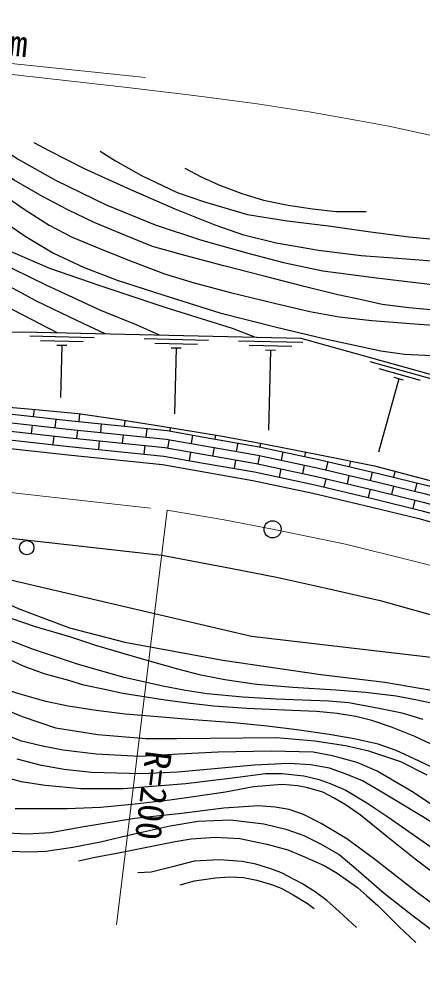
# Model space of a CAD drawing. Units: millimetres at full size, sheet at 1:1000; details may follow other scales. Extents: x 40000 to 680000, y 20000 to 380000.
# Drawn here: x 268338 to 296593, y 269309 to 335999 of the extents above; entities that cross this region are included whole.
import ezdxf
from ezdxf.enums import TextEntityAlignment as Align

# ---------------------------------------------------------------- set-up
doc = ezdxf.new("R2010")
doc.units = ezdxf.units.MM
doc.header["$LTSCALE"] = 1000
doc.linetypes.add('CHAIN', pattern=[18.5, 12, -1.5, 3.5, -1.5])
for name, color, linetype, lineweight in [('M-BGD', 7, 'Continuous', 25), ('M-BMK', 2, 'CHAIN', 13), ('M-BMK-SRVR', 3, 'Continuous', 25), ('M-STR-HTXT', 7, 'Continuous', 13)]:
    doc.layers.add(name, color=color, linetype=linetype, lineweight=lineweight)
doc.styles.add('ＭＳ ゴシック', font='')
doc.styles.get('ＭＳ ゴシック').set_extended_font_data('MS Gothic')

msp = doc.modelspace()

# ---------------------------------------------------------------- linework, layer by layer
at = {"layer": 'M-BGD'}
for p, q in [((273589, 313696), (269090, 313802)), ((272832, 313414), (269833, 313484)), ((281587, 313510), (277088, 313615)), ((288185, 313355), (283686, 313460)), ((271675, 313141), (270976, 313157)), ((271326, 313149), (271241, 309513)), ((280830, 313227), (277831, 313297)), ((279673, 312954), (278973, 312970)), ((279323, 312962), (279216, 308370)), ((287428, 313073), (284429, 313143)), ((286271, 312800), (285572, 312816)), ((285922, 312808), (285791, 307232)), ((297235, 310793), (292899, 311999)), ((296432, 310705), (293542, 311509)), ((294906, 310818), (293478, 305682)), ((295244, 310724), (294569, 310912)), ((269351, 308176), (269408, 308689)), ((272532, 307827), (272587, 308371)), ((269208, 306985), (269275, 307581)), ((270870, 307403), (270936, 308000)), ((274053, 307070), (274113, 307667)), ((275716, 307504), (275757, 307910)), ((270727, 306212), (270793, 306808)), ((272389, 306635), (272450, 307232)), ((275573, 306313), (275633, 306910)), ((277236, 306747), (277297, 307344)), ((278898, 307168), (278939, 307402)), ((280401, 306292), (280506, 306883)), ((282049, 306611), (282097, 306884)), ((273909, 305878), (273970, 306475)), ((277093, 305556), (277153, 306153)), ((278754, 305975), (278859, 306565)), ((283553, 305738), (283657, 306329)), ((285201, 306057), (285256, 306314)), ((280258, 305099), (280363, 305689)), ((281905, 305417), (282009, 306009)), ((285057, 304861), (285182, 305448)), ((286693, 305124), (286819, 305711)), ((288330, 305387), (288397, 305703)), ((283410, 304545), (283513, 305136)), ((288186, 304191), (288311, 304777)), ((289820, 304443), (289957, 305027)), ((291450, 304677), (291541, 305065)), ((286549, 303928), (286675, 304514)), ((292935, 303712), (293072, 304297)), ((294563, 303936), (294661, 304336)), ((289675, 303245), (289812, 303829)), ((291305, 303479), (291442, 304063)), ((296044, 302953), (296187, 303535)), ((292791, 302514), (292928, 303098)), ((294418, 302735), (294561, 303318)), ((295899, 301753), (296042, 302335))]:
    msp.add_line(p, q, dxfattribs=at)
for points in [[(220101, 326906), (223491, 326269), (226498, 326054), (230959, 326321), (234143, 326886), (236567, 327502), (238745, 328076), (241770, 328912), (243644, 329308), (245982, 329561), (248635, 329334), (250635, 328769), (252720, 327959), (254732, 326978), (256707, 325831), (259604, 323838), (262290, 322073), (265880, 319751), (267924, 318517), (270220, 317387), (274046, 315622), (276589, 314591), (278134, 313890)], [(284828, 313734), (283271, 314343), (278627, 315784), (274003, 317332), (270481, 318542), (267914, 319655), (265781, 320843), (263872, 322137), (261740, 323950), (259586, 325765), (257921, 327027), (256340, 328226), (255068, 328968)], [(258026, 328756), (259744, 327728), (261906, 326076), (264506, 323974), (267021, 322022), (268772, 320801), (270755, 319603), (272896, 318608), (275207, 317728), (278465, 316666), (282379, 315445), (286358, 314426), (289668, 313642), (293656, 312771), (295294, 312548), (297230, 312446)], [(260825, 328728), (262194, 327653), (263807, 326324), (265509, 325015), (267545, 323497), (268700, 322703), (270450, 321570), (272064, 320730), (273923, 319965), (275958, 319143), (278522, 318174), (280577, 317538), (283130, 316853), (286201, 316110), (288677, 315523), (290724, 315152), (293027, 314894), (295995, 314658), (298330, 314509)], [(298675, 315511), (295612, 315784), (293751, 316012), (292199, 316372), (290646, 316696), (288284, 317276), (285494, 318013), (282668, 318723), (279676, 319522), (277667, 320092), (275779, 320855), (273603, 321759), (271752, 322636), (269972, 323574), (267997, 324732), (266031, 326014), (264521, 327154), (263003, 328295)], [(265241, 328142), (268269, 326195), (270892, 324712), (274429, 322990), (277850, 321607), (281043, 320544), (284445, 319585), (286843, 318956), (289601, 318387), (293351, 317892), (298825, 317231)], [(298421, 318963), (294802, 319250), (292283, 319418), (289276, 319811), (286336, 320313), (284057, 320874), (282053, 321577), (279258, 322701), (275938, 324146), (272859, 325529), (270495, 326759), (269397, 327332)], [(274010, 326764), (275077, 326077), (276900, 325059), (279388, 323869), (281310, 323204), (284314, 322323), (287103, 321887), (289995, 321532), (292931, 321111), (295617, 320755), (299158, 320426)], [(279941, 325566), (281083, 324963), (282305, 324392), (283924, 323789), (285448, 323314), (287162, 322981), (288860, 322711), (290511, 322521), (292629, 322521)], [(274369, 313978), (272429, 314888), (269556, 316264), (266881, 317709)], [(266903, 316171), (268655, 315275), (270991, 314057)], [(247348, 313130), (262854, 313939), (268566, 314114), (288050, 313659), (310166, 307509), (328733, 299816), (346179, 287720), (357991, 281953), (368788, 276283), (369672, 275948), (371014, 275582), (372570, 275308), (374186, 275186), (375473, 275211)], [(229377, 310766), (230018, 311071), (233138, 311637), (236257, 312161), (244220, 311002), (248092, 310618), (250430, 310374), (254861, 309782), (258909, 309503), (261874, 309363), (264631, 309095), (269254, 308704), (272482, 308386), (275221, 307995), (278303, 307506), (282428, 306830), (285581, 306254), (289502, 305487), (293204, 304720), (297262, 303651)], [(232756, 311568), (238037, 310933), (262359, 308350), (271972, 307281), (278628, 306606), (281310, 306131), (285033, 305480), (289282, 304569), (293449, 303592), (296763, 302776), (299581, 301984), (302159, 301264), (305468, 300263), (309065, 299112), (312127, 298068), (316383, 296516), (320290, 295020), (324134, 293478), (327344, 292079), (330517, 290627), (334345, 288837), (342154, 284696), (351614, 279511)], [(234836, 311922), (238105, 311529), (262423, 308947), (272035, 307877), (278711, 307201), (281414, 306722), (285147, 306069), (289413, 305155), (293589, 304175), (296915, 303356), (299743, 302562), (302327, 301841), (305646, 300836), (309253, 299682), (312327, 298634), (316593, 297078), (320509, 295578), (324365, 294031), (327589, 292627), (330769, 291171), (332210, 290497)], [(230754, 311204), (237970, 310337), (262294, 307754), (271909, 306684), (278546, 306012), (281206, 305540), (284918, 304891), (289151, 303984), (293308, 303009), (296610, 302195), (299419, 301406), (301992, 300688), (305289, 299690), (308877, 298543), (311927, 297502), (316173, 295954), (320071, 294461), (323902, 292924), (327100, 291531), (330265, 290082), (334078, 288300), (341869, 284168), (351936, 278650)], [(237239, 309820), (237902, 309741), (262229, 307157), (271845, 306088), (278463, 305417), (281102, 304949), (284804, 304301), (289019, 303399), (293168, 302425), (296457, 301615), (299257, 300829), (301824, 300112), (305111, 299117), (308688, 297973), (311728, 296936), (315963, 295392), (319852, 293902), (323670, 292371), (326855, 290983), (330013, 289538), (333810, 287763), (341585, 283640), (352064, 277895)], [(237175, 309224), (237835, 309144), (262164, 306561), (271782, 305491), (278380, 304822), (280998, 304358), (284689, 303712), (288888, 302813), (293028, 301842), (296304, 301035), (299095, 300251)], [(296599, 286970), (295131, 287415), (293499, 287742), (291407, 288143), (289993, 288265), (286330, 288399), (284003, 288530), (281496, 288769), (279978, 289008), (278402, 289306), (275606, 289939), (272426, 290847), (269285, 291899), (266544, 292951), (264402, 293889), (261745, 295108), (259504, 296448), (257413, 297952), (256210, 299054), (254769, 300460)], [(297841, 287978), (296075, 288352), (294712, 288620), (292571, 288870), (290507, 289030), (287501, 289210), (284949, 289427), (282726, 289748), (281066, 290085), (279438, 290493), (277792, 290959), (276027, 291480), (273788, 292130), (271950, 292732), (269422, 293495), (267857, 294016), (265732, 294681), (264359, 295164), (262819, 295829), (261350, 296552), (260243, 297305), (259063, 298100), (257964, 299015), (256546, 300264)], [(258309, 300070), (259216, 299131), (260818, 298244), (264503, 296451), (268268, 294749), (271857, 293400), (275735, 292397), (282604, 291124), (289440, 290119), (293916, 289579), (297181, 289037)], [(265652, 299897), (278338, 298472), (283129, 297565), (286459, 296919), (289821, 296176), (293604, 295303), (297096, 294334), (300685, 293429), (305288, 292013), (309162, 290761), (313862, 289109), (317594, 287657), (320785, 286433), (323662, 285123), (326258, 284018), (329220, 282613), (332782, 280915)], [(332412, 280263), (303355, 290593), (284601, 292778), (266616, 296975), (265582, 299271)], [(297517, 285078), (296034, 285785), (294403, 286451), (293019, 286900), (291891, 287182), (290596, 287386), (289141, 287532), (286915, 287622), (284280, 287749), (281956, 287917), (280339, 288085), (278551, 288333), (275595, 288806), (274424, 289047), (272871, 289391), (271813, 289703), (270097, 290168), (268656, 290704), (267487, 291240)], [(297919, 283317), (295970, 284216), (294711, 284805), (293466, 285243), (291771, 285635), (290039, 285924), (287777, 286259), (285700, 286501), (283370, 286743), (280242, 286975), (277761, 287183), (275766, 287344), (273722, 287599), (271773, 287921), (270216, 288233), (268414, 288741), (266384, 289387)], [(296885, 283085), (295053, 284012), (292818, 284772), (291186, 285143), (289033, 285463), (286342, 285702), (279378, 285616), (277196, 285616), (273848, 285913), (270918, 286371), (268576, 287171), (266144, 288169)], [(297679, 280711), (295805, 281931), (293389, 283370), (291997, 283977), (290268, 284443), (288907, 284683), (285984, 284771), (282274, 284686), (279516, 284540), (276792, 284393), (273734, 284549), (271432, 284826), (269986, 285121), (268512, 285461), (267316, 285921)], [(298484, 278980), (296592, 280162), (294778, 281250), (293478, 282035), (292360, 282685), (291226, 283153), (290047, 283561), (288723, 283802), (287210, 283909), (284813, 283777), (279440, 283297), (276934, 283180), (273412, 283271), (271489, 283475), (269913, 283755), (268212, 284192)], [(266576, 283147), (268497, 282630), (270166, 282388), (272663, 282146), (275621, 282146), (279994, 282487), (283448, 282924), (285586, 283190), (286752, 283190), (288258, 283045), (289342, 282777), (290105, 282489), (291203, 282020), (292662, 281154), (294136, 280158), (296377, 278610), (300569, 275661)], [(297965, 275747), (296044, 277211), (294068, 278795), (292222, 280277), (291224, 280986), (290385, 281462), (289583, 281881), (288549, 282198), (287822, 282338), (286749, 282428), (284735, 282256), (282773, 281899), (280384, 281533), (278890, 281324), (276458, 281055), (274039, 280817), (271693, 280714), (268065, 280714)], [(298353, 273269), (296188, 274878), (293103, 277272), (291265, 278616), (289477, 279706), (288236, 280332), (287227, 280675), (286258, 280846), (285091, 280943), (282666, 280773), (279699, 280402), (276432, 280047), (272860, 279465), (270537, 279053), (268937, 278940), (266981, 279053)], [(301266, 269309), (299956, 270158), (298596, 271187), (297067, 272336), (295616, 273448), (293876, 274807), (291924, 276509), (290703, 277521), (289503, 278220), (288273, 278829), (287084, 279259), (285454, 279649), (283124, 279928), (280855, 279828), (278920, 279501), (276386, 278962), (274032, 278398), (272096, 278027), (270202, 277744), (269088, 277687), (267658, 277731)], [(272490, 277088), (273674, 277342), (275411, 277667), (279254, 278439), (280369, 278632), (282064, 278740), (283779, 278639), (285670, 278256), (287143, 277846), (288144, 277436), (289686, 276767), (290592, 276220), (291559, 275535), (292016, 275213), (292679, 274629), (293438, 273966), (294900, 272494), (296100, 271362)], [(291943, 272429), (290737, 273550), (289871, 274314), (289063, 274927), (288119, 275509), (286705, 276249), (285944, 276531), (284911, 276845), (283952, 277032), (282349, 277145), (280597, 277053), (279065, 276676), (277591, 276282), (276638, 276243)], [(279609, 275411), (280611, 275676), (282085, 275897), (283061, 275958), (284043, 275918), (284982, 275737), (286005, 275433), (286673, 275161), (287507, 274702), (288528, 274097), (288991, 273751)]]:
    msp.add_lwpolyline(points, dxfattribs=at)
msp.add_circle((268877, 299006), 500, dxfattribs=at)
at = {"layer": 'M-BMK'}
msp.add_lwpolyline([(179678, 304764), (184388, 306122), (187256, 306846), (192268, 308204), (194713, 308808), (196495, 309109), (198819, 309441), (201295, 309592), (204396, 309654), (206978, 309590), (210448, 309252), (278708, 301629), (282676, 300945), (286074, 300289), (291184, 299256), (295863, 298078), (300191, 296992)], dxfattribs=at)
at = {"layer": 'M-BMK-SRVR'}
msp.add_circle((286074, 300289), 600, dxfattribs=at)
at = {"layer": 'M-STR-HTXT'}
msp.add_line((275157, 272609), (278708, 301629), dxfattribs=at)
for points in [[(240569, 335470), (259351, 333082), (275711, 331232), (279813, 330739), (282188, 330431), (284994, 330061), (288633, 329506), (291902, 328921), (294209, 328509), (297192, 327861)], [(256208, 315894), (258162, 333897), (277190, 331906)]]:
    msp.add_lwpolyline(points, dxfattribs=at)

# ---------------------------------------------------------------- texts
at = {"layer": 'M-STR-HTXT', "style": 'ＭＳ ゴシック'}
for s, rotation, p in [('36,000m', 354.025, (260102, 333694)), ('R=200', 263.024, (276664, 284927))]:
    msp.add_text(s, height=1833, rotation=rotation, dxfattribs=at).set_placement(p, align=Align.BOTTOM_LEFT)

doc.saveas('drawing.dxf')
